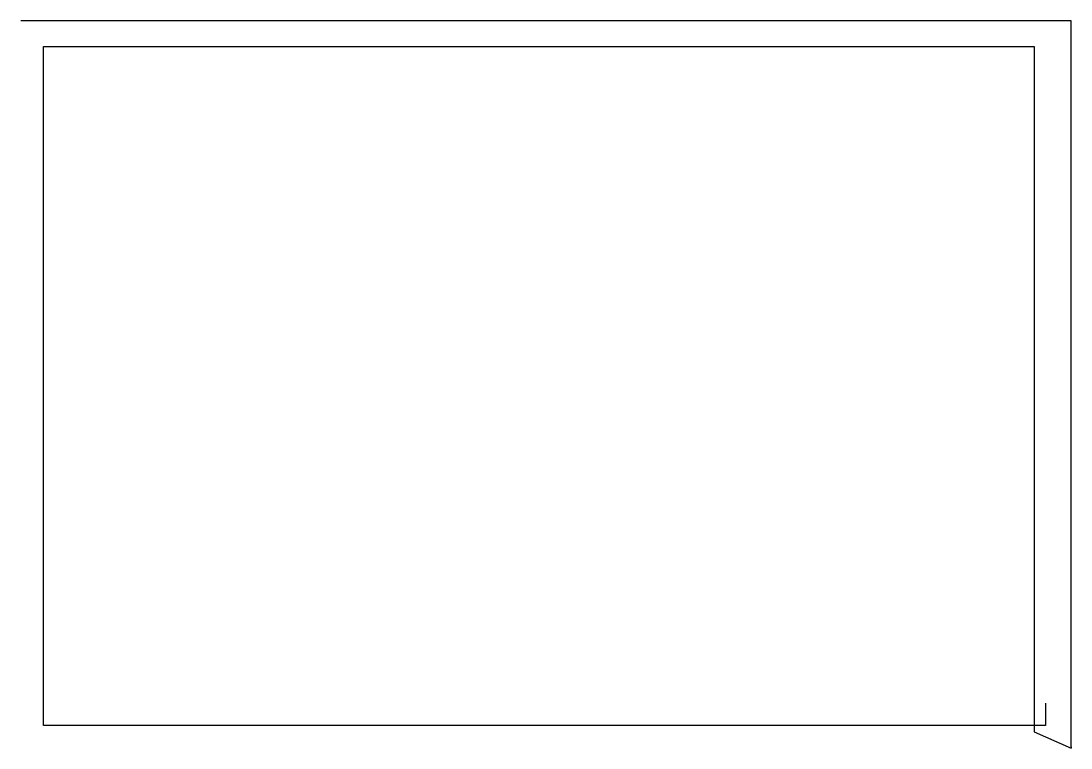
# Model space of a CAD drawing. Header units: metres. Extents: x 5467 to 6410, y 0 to 653.
import ezdxf

# ---------------------------------------------------------------- set-up
doc = ezdxf.new("R2010")
doc.units = ezdxf.units.M

msp = doc.modelspace()

# ---------------------------------------------------------------- linework, layer by layer
at = {"layer": 'TOOL_0'}
for p, q in [((5468.354, 652.977), (5467.354, 652.977)), ((6410.442, 652.977), (5468.354, 652.977)), ((6410.442, 0.999), (6410.442, 652.977)), ((5487.494, 20.177), (5487.494, 630.177)), ((5487.494, 630.177), (6377.494, 630.177)), ((6377.494, 630.177), (6377.494, 20.177)), ((6387.494, 40.177), (6387.494, 20.177)), ((6377.494, 20.177), (5487.494, 20.177)), ((6387.494, 20.177), (6377.494, 20.177)), ((6377.494, 20.177), (6377.494, 14.548)), ((6377.494, 14.548), (6410.442, -0.001)), ((6410.442, -0.001), (6410.442, 0.999)), ((6410.442, 0.999), (6410.442, -0.001)), ((6410.442, -0.001), (6410.442, 0.999))]:
    msp.add_line(p, q, dxfattribs=at)

doc.saveas('drawing.dxf')
